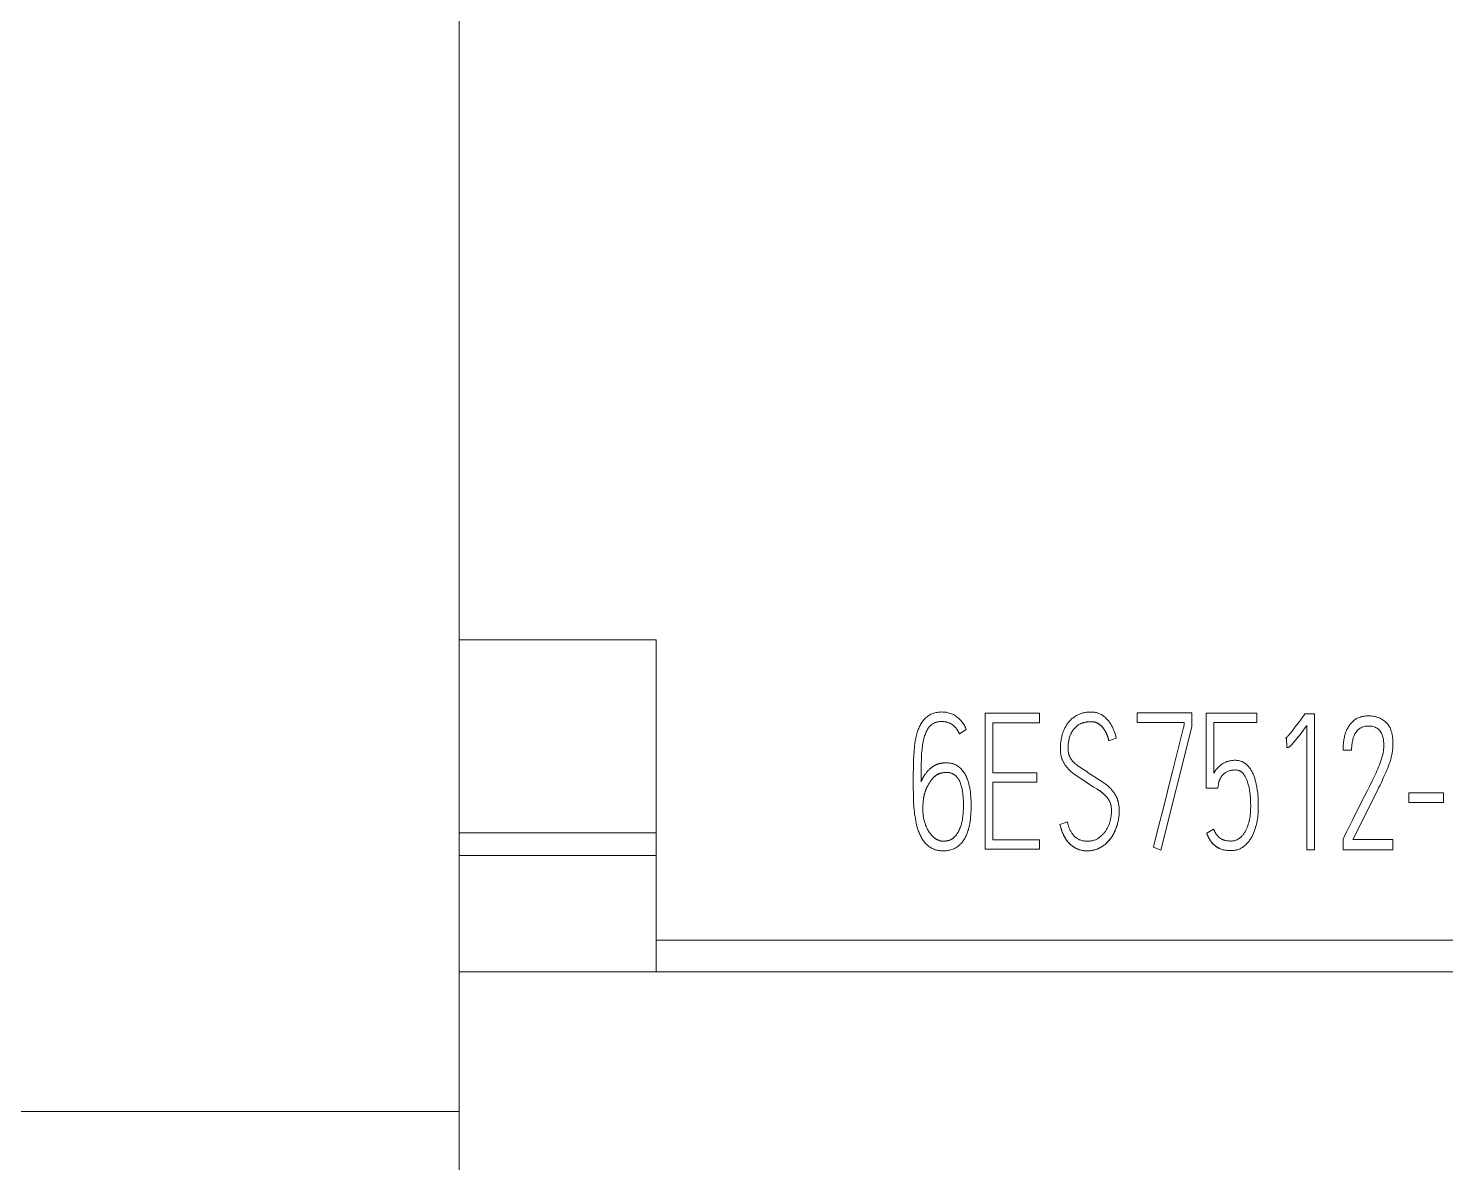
# Model space of a CAD drawing. Header units: millimetres. Extents: x 42356 to 50646, y 31507 to 39566.
# Drawn here: x 47591.79 to 47607.36, y 38417.58 to 38430.04 of the extents above; entities that cross this region are included whole.
import ezdxf

# ---------------------------------------------------------------- set-up
doc = ezdxf.new("R2010")
doc.units = ezdxf.units.MM
doc.set_wipeout_variables(frame=1)
doc.layers.add('000-PI-Oprema', color=30, linetype='Continuous', lineweight=5)
doc.layers.add('004-PI-DIN Šina', color=3, linetype='Continuous')

# ---------------------------------------------------------------- blocks, each defined once
blk = doc.blocks.new('*U116')
at = {"layer": '004-PI-DIN Šina'}
blk.add_lwpolyline([(0, -12.5), (650, -12.5)], dxfattribs=at)
blk = doc.blocks.new('A101_6ES7512-1DK01-0AB0')
at = {"layer": '000-PI-Oprema'}
for p, q in [((43.501, -58.55), (43.501, 55.35)), ((45.664, -8.97), (43.501, -8.97)), ((45.664, -12.615), (45.664, -8.97)), ((49.28, -9.774), (49.28, -11.27)), ((49.877, -9.774), (49.28, -9.774)), ((49.877, -9.88), (49.877, -9.774)), ((50.949, -9.772), (50.949, -9.878)), ((51.548, -9.772), (50.949, -9.772)), ((51.548, -9.924), (51.548, -9.772)), ((51.708, -9.774), (51.708, -10.598)), ((52.262, -9.774), (51.708, -9.774)), ((52.262, -9.878), (52.262, -9.774)), ((52.779, -9.799), (52.768, -9.815)), ((52.79, -9.782), (52.779, -9.799)), ((52.895, -9.782), (52.79, -9.782)), ((52.895, -11.276), (52.895, -9.782)), ((48.995, -10.003), (49.071, -9.953)), ((49.363, -10.429), (49.363, -9.88)), ((49.363, -9.88), (49.877, -9.88)), ((50.38, -9.874), (50.37, -9.876)), ((50.477, -9.871), (50.473, -9.871)), ((50.479, -9.872), (50.476, -9.871)), ((50.949, -9.878), (51.465, -9.878)), ((51.207, -11.28), (51.548, -9.924)), ((51.465, -9.878), (51.465, -9.907)), ((51.791, -10.432), (51.791, -9.878)), ((51.791, -9.878), (52.262, -9.878)), ((52.658, -9.961), (52.65, -9.971)), ((52.666, -9.951), (52.658, -9.961)), ((52.674, -9.941), (52.666, -9.951)), ((52.685, -9.926), (52.674, -9.941)), ((52.7, -9.906), (52.685, -9.926)), ((52.719, -9.881), (52.7, -9.906)), ((52.742, -9.85), (52.719, -9.881)), ((52.756, -9.83), (52.742, -9.85)), ((52.768, -9.815), (52.756, -9.83)), ((52.764, -9.976), (52.777, -9.958)), ((52.784, -9.948), (52.771, -9.967)), ((52.791, -9.939), (52.777, -9.958)), ((52.798, -9.93), (52.784, -9.948)), ((52.812, -9.911), (52.791, -9.939)), ((52.812, -9.911), (52.812, -11.276)), ((50.638, -10.078), (50.719, -10.049)), ((51.436, -10.02), (51.388, -10.209)), ((52.579, -10.051), (52.589, -10.047)), ((52.589, -10.047), (52.594, -10.153)), ((52.635, -10.132), (52.647, -10.119)), ((52.647, -10.119), (52.651, -10.115)), ((52.651, -10.115), (52.655, -10.111)), ((52.655, -10.111), (52.662, -10.102)), ((52.743, -10.004), (52.728, -10.022)), ((52.743, -10.004), (52.757, -9.985)), ((52.764, -9.976), (52.75, -9.995)), ((50.191, -10.142), (50.19, -10.147)), ((51.388, -10.209), (51.336, -10.417)), ((53.304, -10.18), (53.21, -10.18)), ((48.575, -10.377), (48.574, -10.418)), ((48.574, -10.446), (48.575, -10.411)), ((48.576, -10.363), (48.575, -10.387)), ((48.802, -10.431), (48.798, -10.432)), ((48.805, -10.43), (48.801, -10.431)), ((48.809, -10.43), (48.805, -10.43)), ((48.812, -10.429), (48.808, -10.43)), ((48.816, -10.428), (48.812, -10.429)), ((48.823, -10.428), (48.815, -10.429)), ((48.848, -10.319), (48.818, -10.321)), ((48.83, -10.427), (48.823, -10.428)), ((48.837, -10.426), (48.83, -10.427)), ((48.837, -10.426), (48.852, -10.425)), ((49.846, -10.429), (49.363, -10.429)), ((49.846, -10.533), (49.846, -10.429)), ((50.167, -10.357), (50.173, -10.365)), ((50.173, -10.365), (50.179, -10.372)), ((50.179, -10.372), (50.185, -10.38)), ((50.206, -10.401), (50.198, -10.394)), ((50.213, -10.408), (50.205, -10.401)), ((50.234, -10.427), (50.242, -10.433)), ((48.574, -10.474), (48.574, -10.435)), ((48.574, -10.502), (48.574, -10.458)), ((48.574, -10.529), (48.574, -10.482)), ((48.67, -10.534), (48.674, -10.528)), ((48.674, -10.528), (48.678, -10.522)), ((48.678, -10.522), (48.674, -10.528)), ((48.682, -10.516), (48.678, -10.522)), ((48.686, -10.51), (48.682, -10.516)), ((48.69, -10.505), (48.686, -10.51)), ((48.695, -10.499), (48.69, -10.505)), ((48.7, -10.494), (48.695, -10.499)), ((48.704, -10.488), (48.699, -10.494)), ((48.707, -10.486), (48.704, -10.488)), ((48.709, -10.483), (48.707, -10.486)), ((48.712, -10.48), (48.709, -10.483)), ((48.714, -10.478), (48.712, -10.481)), ((48.717, -10.476), (48.714, -10.478)), ((48.72, -10.473), (48.717, -10.476)), ((48.722, -10.471), (48.719, -10.473)), ((48.725, -10.468), (48.722, -10.471)), ((48.728, -10.466), (48.725, -10.469)), ((48.731, -10.464), (48.727, -10.466)), ((48.734, -10.462), (48.73, -10.464)), ((48.737, -10.46), (48.733, -10.462)), ((48.739, -10.458), (48.736, -10.46)), ((48.742, -10.455), (48.739, -10.458)), ((48.746, -10.454), (48.742, -10.456)), ((48.791, -10.433), (48.787, -10.434)), ((48.795, -10.432), (48.791, -10.433)), ((48.798, -10.432), (48.794, -10.433)), ((49.363, -11.166), (49.363, -10.533)), ((49.363, -10.533), (49.846, -10.533)), ((50.242, -10.433), (50.25, -10.439)), ((50.25, -10.439), (50.258, -10.445)), ((50.258, -10.445), (50.274, -10.457)), ((50.274, -10.457), (50.29, -10.468)), ((50.29, -10.468), (50.306, -10.479)), ((50.306, -10.479), (50.29, -10.468)), ((50.323, -10.49), (50.306, -10.479)), ((50.322, -10.489), (50.355, -10.511)), ((50.356, -10.511), (50.339, -10.5)), ((50.372, -10.522), (50.355, -10.511)), ((50.405, -10.544), (50.388, -10.533)), ((50.42, -10.555), (50.437, -10.566)), ((50.437, -10.566), (50.454, -10.577)), ((50.453, -10.576), (50.471, -10.587)), ((50.504, -10.607), (50.47, -10.586)), ((51.835, -10.598), (51.841, -10.553)), ((51.844, -10.538), (51.845, -10.535)), ((51.845, -10.533), (51.846, -10.53)), ((51.845, -10.535), (51.845, -10.533)), ((51.846, -10.53), (51.847, -10.528)), ((51.847, -10.525), (51.848, -10.522)), ((51.847, -10.528), (51.847, -10.525)), ((51.862, -10.491), (51.863, -10.488)), ((51.864, -10.486), (51.866, -10.484)), ((51.867, -10.481), (51.869, -10.479)), ((53.478, -10.624), (53.499, -10.581)), ((53.499, -10.581), (53.531, -10.517)), ((48.599, -10.739), (48.598, -10.743)), ((50.521, -10.617), (50.504, -10.607)), ((50.529, -10.623), (50.52, -10.617)), ((50.537, -10.628), (50.528, -10.622)), ((50.545, -10.634), (50.537, -10.628)), ((50.553, -10.64), (50.545, -10.633)), ((50.561, -10.646), (50.553, -10.639)), ((50.569, -10.652), (50.56, -10.645)), ((50.576, -10.658), (50.568, -10.651)), ((50.583, -10.665), (50.576, -10.658)), ((50.591, -10.671), (50.583, -10.664)), ((50.597, -10.678), (50.59, -10.671)), ((50.604, -10.685), (50.597, -10.678)), ((50.611, -10.692), (50.604, -10.685)), ((50.617, -10.7), (50.61, -10.692)), ((50.623, -10.708), (50.617, -10.7)), ((50.628, -10.716), (50.623, -10.707)), ((50.634, -10.724), (50.628, -10.715)), ((51.708, -10.598), (51.835, -10.598)), ((53.348, -10.88), (53.446, -10.688)), ((53.446, -10.688), (53.478, -10.624)), ((53.462, -10.873), (53.593, -10.612)), ((53.932, -10.648), (53.932, -10.754)), ((54.312, -10.648), (53.932, -10.648)), ((54.312, -10.754), (54.312, -10.648)), ((48.595, -10.772), (48.596, -10.762)), ((48.596, -10.772), (48.595, -10.783)), ((48.597, -10.752), (48.596, -10.762)), ((48.597, -10.76), (48.596, -10.764)), ((50.663, -10.802), (50.662, -10.797)), ((50.664, -10.811), (50.664, -10.806)), ((50.665, -10.82), (50.665, -10.816)), ((50.666, -10.848), (50.666, -10.843)), ((50.751, -10.86), (50.751, -10.873)), ((51.236, -10.813), (51.184, -11.021)), ((53.316, -11.163), (53.462, -10.873)), ((53.316, -10.944), (53.348, -10.88)), ((53.932, -10.754), (54.312, -10.754)), ((50.182, -10.969), (50.1, -10.997)), ((50.71, -11.055), (50.715, -11.043)), ((50.74, -10.959), (50.737, -10.971)), ((50.739, -10.96), (50.742, -10.947)), ((50.742, -10.949), (50.744, -10.935)), ((51.788, -11.047), (51.712, -11.091)), ((53.252, -11.073), (53.273, -11.03)), ((53.273, -11.03), (53.295, -10.987)), ((53.295, -10.987), (53.316, -10.944)), ((45.664, -11.09), (43.501, -11.09)), ((49.877, -11.166), (49.363, -11.166)), ((49.877, -11.27), (49.877, -11.166)), ((50.663, -11.142), (50.655, -11.152)), ((50.662, -11.142), (50.67, -11.132)), ((51.714, -11.096), (51.712, -11.091)), ((51.713, -11.095), (51.715, -11.101)), ((51.715, -11.099), (51.717, -11.106)), ((51.716, -11.103), (51.718, -11.108)), ((51.72, -11.112), (51.717, -11.106)), ((51.721, -11.116), (51.719, -11.111)), ((51.723, -11.12), (51.721, -11.116)), ((51.723, -11.12), (51.726, -11.125)), ((51.732, -11.14), (51.73, -11.135)), ((51.735, -11.144), (51.732, -11.14)), ((51.734, -11.144), (51.737, -11.149)), ((51.745, -11.163), (51.743, -11.158)), ((51.745, -11.163), (51.748, -11.167)), ((51.78, -11.208), (51.784, -11.212)), ((53.21, -11.159), (53.231, -11.116)), ((53.21, -11.275), (53.21, -11.159)), ((53.231, -11.116), (53.252, -11.073)), ((53.316, -11.163), (53.758, -11.163)), ((53.758, -11.163), (53.758, -11.275)), ((45.664, -11.339), (43.501, -11.339)), ((49.28, -11.27), (49.877, -11.27)), ((51.127, -11.247), (51.207, -11.28)), ((51.783, -11.211), (51.788, -11.216)), ((51.804, -11.23), (51.8, -11.226)), ((51.803, -11.229), (51.808, -11.233)), ((52.812, -11.276), (52.895, -11.276)), ((53.758, -11.275), (53.21, -11.275)), ((87.06, -12.268), (45.664, -12.268)), ((87.06, -12.615), (43.501, -12.615)), ((22.8, -14.15), (43.501, -14.15))]:
    blk.add_line(p, q, dxfattribs=at)
for points in [[(49.071, -9.953), (49.066, -9.942), (49.061, -9.931), (49.056, -9.92), (49.05, -9.909), (49.043, -9.899), (49.037, -9.888), (49.03, -9.878), (49.023, -9.869), (49.015, -9.859), (49.007, -9.85), (48.998, -9.841), (48.99, -9.833), (48.981, -9.825), (48.971, -9.817), (48.961, -9.81), (48.951, -9.803), (48.941, -9.797), (48.93, -9.791), (48.919, -9.786), (48.908, -9.781), (48.896, -9.777), (48.884, -9.773), (48.873, -9.77), (48.861, -9.767), (48.849, -9.765), (48.836, -9.763), (48.824, -9.762), (48.812, -9.762), (48.8, -9.761), (48.788, -9.762), (48.775, -9.763), (48.763, -9.764), (48.751, -9.766), (48.739, -9.768), (48.727, -9.77), (48.715, -9.774), (48.704, -9.778), (48.692, -9.782), (48.681, -9.787), (48.67, -9.793), (48.66, -9.8), (48.65, -9.806), (48.64, -9.814), (48.63, -9.822), (48.621, -9.83), (48.613, -9.839), (48.605, -9.848), (48.597, -9.857), (48.59, -9.867), (48.583, -9.877), (48.576, -9.887), (48.57, -9.898), (48.564, -9.909), (48.559, -9.92), (48.553, -9.931), (48.549, -9.942), (48.544, -9.954), (48.54, -9.965), (48.536, -9.977), (48.532, -9.988), (48.529, -10), (48.526, -10.012), (48.52, -10.035), (48.515, -10.059), (48.511, -10.083), (48.507, -10.107), (48.504, -10.131), (48.501, -10.155), (48.499, -10.179), (48.497, -10.203), (48.495, -10.228), (48.494, -10.252), (48.493, -10.276), (48.492, -10.3), (48.491, -10.325), (48.49, -10.349), (48.49, -10.373), (48.49, -10.398), (48.489, -10.422), (48.489, -10.446), (48.489, -10.471), (48.489, -10.495), (48.489, -10.519), (48.489, -10.544), (48.489, -10.568), (48.489, -10.592), (48.489, -10.616), (48.49, -10.641), (48.49, -10.665), (48.491, -10.689)], [(50.719, -10.049), (50.715, -10.03), (50.709, -10.011), (50.703, -9.992), (50.7, -9.983), (50.697, -9.974), (50.693, -9.965), (50.689, -9.956), (50.686, -9.947), (50.681, -9.938), (50.677, -9.929), (50.673, -9.92), (50.668, -9.911), (50.663, -9.903), (50.658, -9.894), (50.653, -9.886), (50.647, -9.878), (50.642, -9.87), (50.636, -9.862), (50.629, -9.854), (50.623, -9.847), (50.616, -9.839), (50.609, -9.832), (50.602, -9.825), (50.595, -9.819), (50.587, -9.813), (50.58, -9.807), (50.572, -9.801), (50.563, -9.796), (50.555, -9.791), (50.546, -9.786), (50.537, -9.782), (50.528, -9.778), (50.519, -9.775), (50.51, -9.772), (50.5, -9.769), (50.49, -9.767), (50.481, -9.765), (50.471, -9.764), (50.461, -9.763), (50.451, -9.762), (50.441, -9.762), (50.431, -9.762), (50.422, -9.762), (50.412, -9.763), (50.402, -9.764), (50.392, -9.765), (50.382, -9.766), (50.373, -9.768), (50.363, -9.77), (50.353, -9.772), (50.344, -9.775), (50.334, -9.778), (50.325, -9.781), (50.316, -9.784), (50.307, -9.788), (50.298, -9.792), (50.289, -9.796), (50.281, -9.801), (50.272, -9.806), (50.264, -9.811), (50.256, -9.817), (50.248, -9.822), (50.24, -9.828), (50.232, -9.835), (50.225, -9.841), (50.218, -9.848), (50.211, -9.855), (50.204, -9.862), (50.198, -9.87), (50.192, -9.877), (50.186, -9.885), (50.18, -9.893), (50.175, -9.902), (50.169, -9.91), (50.164, -9.918), (50.16, -9.927), (50.155, -9.936), (50.151, -9.945), (50.147, -9.953), (50.143, -9.962), (50.139, -9.972), (50.136, -9.981), (50.132, -9.99), (50.129, -9.999), (50.126, -10.009), (50.124, -10.018), (50.121, -10.028), (50.119, -10.037), (50.117, -10.047), (50.115, -10.057), (50.113, -10.066), (50.112, -10.076), (50.11, -10.086), (50.109, -10.095), (50.108, -10.105), (50.107, -10.125), (50.106, -10.144), (50.105, -10.164), (50.105, -10.174), (50.106, -10.183), (50.106, -10.193), (50.107, -10.203), (50.108, -10.213), (50.109, -10.223), (50.111, -10.233), (50.112, -10.242), (50.115, -10.252), (50.117, -10.261), (50.12, -10.271), (50.123, -10.28), (50.127, -10.289), (50.131, -10.298)], [(53.21, -10.18), (53.211, -10.154), (53.211, -10.141), (53.212, -10.128), (53.213, -10.116), (53.214, -10.103), (53.215, -10.09), (53.217, -10.077), (53.219, -10.065), (53.221, -10.052), (53.224, -10.04), (53.227, -10.027), (53.23, -10.015), (53.233, -10.002), (53.238, -9.99), (53.242, -9.978), (53.247, -9.966), (53.252, -9.954), (53.258, -9.942), (53.265, -9.931), (53.271, -9.92), (53.279, -9.909), (53.286, -9.899), (53.295, -9.888), (53.303, -9.879), (53.312, -9.87), (53.322, -9.861), (53.332, -9.853), (53.342, -9.845), (53.348, -9.841), (53.353, -9.838), (53.359, -9.835), (53.365, -9.831), (53.376, -9.826), (53.388, -9.821), (53.4, -9.817), (53.413, -9.813), (53.425, -9.81), (53.438, -9.808), (53.451, -9.806), (53.464, -9.805), (53.477, -9.804), (53.49, -9.804), (53.503, -9.804), (53.516, -9.805), (53.529, -9.806), (53.542, -9.808), (53.555, -9.811), (53.568, -9.813), (53.581, -9.817), (53.593, -9.821), (53.605, -9.825), (53.617, -9.831), (53.629, -9.836), (53.64, -9.843), (53.651, -9.85), (53.662, -9.857), (53.667, -9.861), (53.672, -9.865), (53.677, -9.869), (53.681, -9.874), (53.686, -9.879), (53.69, -9.883), (53.695, -9.888), (53.699, -9.893), (53.707, -9.904), (53.714, -9.915), (53.72, -9.926), (53.726, -9.937), (53.731, -9.949), (53.736, -9.961), (53.74, -9.973), (53.744, -9.986), (53.747, -9.999), (53.75, -10.011), (53.752, -10.024), (53.754, -10.037), (53.755, -10.05), (53.756, -10.063), (53.757, -10.076), (53.758, -10.089), (53.758, -10.102), (53.758, -10.115), (53.758, -10.128), (53.757, -10.141), (53.756, -10.154), (53.755, -10.167), (53.754, -10.179), (53.752, -10.192), (53.75, -10.205), (53.748, -10.218), (53.746, -10.23), (53.743, -10.243), (53.74, -10.256), (53.737, -10.268), (53.734, -10.281), (53.73, -10.293), (53.727, -10.306), (53.723, -10.318), (53.718, -10.33), (53.709, -10.354), (53.7, -10.378), (53.69, -10.402), (53.68, -10.425), (53.67, -10.449), (53.659, -10.472), (53.648, -10.496), (53.638, -10.519), (53.627, -10.542), (53.616, -10.566), (53.604, -10.589), (53.593, -10.612)], [(48.576, -10.364), (48.576, -10.34), (48.577, -10.316), (48.578, -10.293), (48.579, -10.269), (48.58, -10.245), (48.581, -10.222), (48.583, -10.198), (48.585, -10.175), (48.587, -10.151), (48.589, -10.139), (48.59, -10.127), (48.592, -10.116), (48.594, -10.104), (48.596, -10.092), (48.598, -10.081), (48.601, -10.069), (48.604, -10.057), (48.607, -10.046), (48.61, -10.034), (48.614, -10.023), (48.618, -10.011), (48.622, -10), (48.626, -9.989), (48.631, -9.978), (48.637, -9.967), (48.643, -9.956), (48.649, -9.946), (48.652, -9.941), (48.656, -9.936), (48.659, -9.931), (48.663, -9.926), (48.667, -9.922), (48.671, -9.917), (48.675, -9.913), (48.68, -9.909), (48.684, -9.905), (48.689, -9.901), (48.693, -9.897), (48.698, -9.894), (48.703, -9.891), (48.709, -9.888), (48.714, -9.885), (48.719, -9.883), (48.725, -9.88), (48.73, -9.878), (48.736, -9.876), (48.742, -9.874), (48.748, -9.873), (48.754, -9.871), (48.76, -9.87), (48.765, -9.869), (48.771, -9.868), (48.778, -9.867), (48.784, -9.867), (48.79, -9.866), (48.796, -9.866), (48.802, -9.866), (48.808, -9.866), (48.814, -9.866), (48.82, -9.866), (48.826, -9.867), (48.832, -9.868), (48.838, -9.869), (48.844, -9.87), (48.85, -9.871), (48.855, -9.872), (48.861, -9.874), (48.867, -9.876), (48.873, -9.878), (48.878, -9.88), (48.884, -9.882), (48.889, -9.884), (48.895, -9.887), (48.9, -9.89), (48.905, -9.893), (48.91, -9.896), (48.915, -9.899), (48.92, -9.902), (48.925, -9.906), (48.93, -9.91), (48.934, -9.914), (48.939, -9.918), (48.943, -9.922), (48.947, -9.926), (48.951, -9.931), (48.955, -9.935), (48.959, -9.94), (48.963, -9.945), (48.966, -9.949), (48.973, -9.96), (48.979, -9.97), (48.985, -9.981), (48.99, -9.992), (48.995, -10.003)], [(50.377, -10.406), (50.342, -10.384), (50.325, -10.373), (50.308, -10.361), (50.3, -10.355), (50.292, -10.349), (50.284, -10.343), (50.276, -10.336), (50.268, -10.33), (50.26, -10.323), (50.253, -10.315), (50.245, -10.308), (50.239, -10.3), (50.232, -10.292), (50.226, -10.283), (50.22, -10.275), (50.214, -10.266), (50.209, -10.256), (50.207, -10.252), (50.205, -10.247), (50.203, -10.242), (50.201, -10.237), (50.199, -10.232), (50.198, -10.227), (50.197, -10.222), (50.195, -10.217), (50.193, -10.206), (50.192, -10.196), (50.191, -10.185), (50.19, -10.175), (50.19, -10.164), (50.19, -10.154), (50.19, -10.143), (50.191, -10.133), (50.192, -10.122), (50.192, -10.112), (50.193, -10.101), (50.195, -10.091), (50.196, -10.08), (50.198, -10.07), (50.2, -10.06), (50.203, -10.049), (50.206, -10.039), (50.209, -10.029), (50.213, -10.019), (50.217, -10.01), (50.221, -10), (50.226, -9.99), (50.231, -9.981), (50.237, -9.972), (50.243, -9.963), (50.249, -9.955), (50.256, -9.947), (50.263, -9.939), (50.27, -9.931), (50.278, -9.924), (50.286, -9.917), (50.294, -9.91), (50.302, -9.904), (50.311, -9.899), (50.32, -9.894), (50.33, -9.889), (50.335, -9.887), (50.339, -9.885), (50.344, -9.883), (50.349, -9.881), (50.354, -9.88), (50.359, -9.878), (50.365, -9.877), (50.37, -9.876)], [(50.351, -9.881), (50.35, -9.881), (50.35, -9.881), (50.349, -9.882), (50.348, -9.882)], [(50.356, -9.879), (50.355, -9.88), (50.354, -9.88), (50.353, -9.88), (50.352, -9.88)], [(50.361, -9.878), (50.361, -9.878), (50.36, -9.878), (50.359, -9.879), (50.358, -9.879)], [(50.366, -9.877), (50.365, -9.877), (50.364, -9.877), (50.363, -9.877), (50.362, -9.878)], [(50.37, -9.876), (50.369, -9.876), (50.368, -9.876)], [(50.376, -9.875), (50.379, -9.874), (50.386, -9.873)], [(50.382, -9.874), (50.385, -9.873), (50.391, -9.872)], [(50.388, -9.873), (50.392, -9.872), (50.395, -9.872), (50.398, -9.871), (50.401, -9.871), (50.404, -9.87), (50.407, -9.87), (50.41, -9.87), (50.413, -9.869), (50.417, -9.869), (50.42, -9.869), (50.423, -9.869), (50.426, -9.868), (50.429, -9.868), (50.432, -9.868)], [(50.429, -9.868), (50.423, -9.868), (50.418, -9.869), (50.413, -9.869), (50.407, -9.87), (50.402, -9.871), (50.397, -9.871), (50.391, -9.872)], [(50.429, -9.868), (50.435, -9.868), (50.439, -9.868), (50.442, -9.868)], [(50.474, -9.871), (50.471, -9.87), (50.469, -9.87), (50.466, -9.869), (50.461, -9.869), (50.456, -9.868), (50.45, -9.868), (50.445, -9.868), (50.44, -9.868), (50.434, -9.868)], [(50.445, -9.868), (50.448, -9.868), (50.451, -9.868)], [(50.454, -9.868), (50.458, -9.868), (50.461, -9.869), (50.464, -9.869), (50.467, -9.87), (50.47, -9.87), (50.473, -9.871)], [(50.479, -9.872), (50.482, -9.873), (50.485, -9.873), (50.488, -9.874), (50.491, -9.875), (50.494, -9.876), (50.497, -9.877)], [(50.495, -9.876), (50.492, -9.875), (50.49, -9.875), (50.487, -9.874), (50.485, -9.873), (50.482, -9.872)], [(50.497, -9.877), (50.5, -9.878), (50.503, -9.88), (50.506, -9.881), (50.51, -9.883)], [(50.507, -9.881), (50.505, -9.88), (50.502, -9.879), (50.5, -9.878)], [(50.509, -9.882), (50.512, -9.884), (50.515, -9.885), (50.517, -9.887), (50.52, -9.888), (50.523, -9.89), (50.525, -9.892), (50.528, -9.894), (50.53, -9.895), (50.533, -9.897), (50.536, -9.899), (50.538, -9.901), (50.541, -9.903), (50.543, -9.905), (50.545, -9.907), (50.548, -9.909), (50.55, -9.911), (50.553, -9.913), (50.555, -9.915), (50.557, -9.918), (50.559, -9.92), (50.562, -9.922), (50.564, -9.924), (50.566, -9.927), (50.568, -9.929), (50.57, -9.931), (50.572, -9.934)], [(50.57, -9.931), (50.566, -9.927), (50.563, -9.923), (50.559, -9.919), (50.555, -9.915), (50.551, -9.911), (50.547, -9.908), (50.543, -9.904), (50.539, -9.901), (50.535, -9.898), (50.53, -9.895), (50.526, -9.892), (50.521, -9.889), (50.519, -9.887), (50.517, -9.886), (50.514, -9.885), (50.512, -9.884), (50.51, -9.883)], [(50.57, -9.931), (50.574, -9.936), (50.576, -9.939), (50.578, -9.941)], [(50.58, -9.944), (50.576, -9.939), (50.573, -9.935)], [(50.58, -9.944), (50.582, -9.947), (50.584, -9.95), (50.586, -9.953), (50.588, -9.957), (50.59, -9.96), (50.592, -9.963), (50.594, -9.966), (50.596, -9.97), (50.598, -9.973), (50.6, -9.977), (50.602, -9.98), (50.604, -9.983), (50.606, -9.987), (50.607, -9.99), (50.609, -9.994), (50.611, -9.997), (50.612, -10.001), (50.614, -10.004), (50.615, -10.008), (50.617, -10.012), (50.618, -10.015), (50.619, -10.019), (50.621, -10.022), (50.622, -10.026), (50.624, -10.03), (50.625, -10.033), (50.627, -10.041), (50.628, -10.044), (50.63, -10.048), (50.631, -10.052), (50.632, -10.056), (50.633, -10.059), (50.634, -10.063), (50.635, -10.067), (50.636, -10.07), (50.637, -10.074), (50.638, -10.078)], [(51.465, -9.907), (51.462, -9.917), (51.46, -9.926), (51.455, -9.945), (51.436, -10.02)], [(53.531, -10.517), (53.542, -10.496), (53.552, -10.474), (53.562, -10.452), (53.572, -10.431), (53.582, -10.409), (53.592, -10.387), (53.601, -10.365), (53.61, -10.343), (53.618, -10.32), (53.626, -10.298), (53.634, -10.275), (53.641, -10.252), (53.647, -10.229), (53.649, -10.217), (53.651, -10.205), (53.653, -10.193), (53.655, -10.182), (53.656, -10.17), (53.657, -10.158), (53.658, -10.146), (53.658, -10.134), (53.658, -10.122), (53.658, -10.109), (53.657, -10.097), (53.656, -10.085), (53.655, -10.073), (53.653, -10.061), (53.651, -10.049), (53.648, -10.038), (53.645, -10.026), (53.641, -10.015), (53.637, -10.004), (53.631, -9.993), (53.625, -9.982), (53.618, -9.972), (53.611, -9.963), (53.607, -9.958), (53.602, -9.954), (53.598, -9.95), (53.593, -9.946), (53.588, -9.943), (53.583, -9.94), (53.578, -9.937), (53.572, -9.934), (53.561, -9.929), (53.55, -9.925), (53.538, -9.922), (53.526, -9.919), (53.514, -9.917), (53.502, -9.916), (53.49, -9.916), (53.478, -9.916), (53.466, -9.917), (53.454, -9.918), (53.442, -9.921), (53.43, -9.924), (53.419, -9.929), (53.408, -9.934), (53.397, -9.94), (53.387, -9.947), (53.378, -9.955), (53.373, -9.959), (53.369, -9.963), (53.361, -9.973), (53.354, -9.983), (53.347, -9.993), (53.341, -10.003), (53.336, -10.014), (53.331, -10.025), (53.326, -10.037), (53.322, -10.048), (53.319, -10.06), (53.316, -10.072), (53.313, -10.083), (53.311, -10.095), (53.309, -10.107), (53.307, -10.119), (53.306, -10.131), (53.305, -10.143), (53.304, -10.156), (53.304, -10.18)], [(48.995, -10.003), (48.994, -10.001), (48.993, -10), (48.993, -9.998), (48.992, -9.996), (48.991, -9.995), (48.991, -9.993), (48.99, -9.992), (48.989, -9.99), (48.989, -9.988), (48.988, -9.987), (48.987, -9.985), (48.986, -9.984), (48.986, -9.982), (48.985, -9.981), (48.984, -9.979), (48.983, -9.977), (48.982, -9.976), (48.982, -9.974), (48.981, -9.973), (48.98, -9.971), (48.979, -9.97), (48.978, -9.968), (48.977, -9.967), (48.976, -9.965)], [(50.192, -10.114), (50.192, -10.119), (50.191, -10.124)], [(52.65, -9.971), (52.643, -9.981), (52.639, -9.986), (52.635, -9.991), (52.631, -9.996), (52.627, -10.001), (52.622, -10.005), (52.618, -10.01), (52.614, -10.015), (52.61, -10.02), (52.606, -10.024), (52.601, -10.029), (52.597, -10.033), (52.593, -10.038), (52.588, -10.042), (52.584, -10.047), (52.581, -10.049), (52.579, -10.051)], [(52.647, -10.119), (52.643, -10.124), (52.639, -10.128), (52.634, -10.132), (52.63, -10.136), (52.626, -10.139), (52.624, -10.141), (52.621, -10.143), (52.619, -10.145), (52.617, -10.146), (52.614, -10.148), (52.613, -10.148), (52.611, -10.149)], [(52.685, -10.076), (52.677, -10.085), (52.67, -10.094), (52.662, -10.102)], [(52.67, -10.094), (52.678, -10.085), (52.685, -10.076), (52.692, -10.067), (52.7, -10.058), (52.707, -10.049), (52.714, -10.04), (52.728, -10.022)], [(52.721, -10.031), (52.707, -10.049), (52.7, -10.058)], [(50.129, -10.293), (50.128, -10.292), (50.127, -10.29), (50.127, -10.289), (50.126, -10.287), (50.126, -10.286), (50.125, -10.285), (50.124, -10.283), (50.124, -10.282), (50.123, -10.28), (50.123, -10.279), (50.122, -10.278), (50.122, -10.276), (50.121, -10.275), (50.121, -10.273), (50.12, -10.272), (50.12, -10.271), (50.119, -10.269), (50.119, -10.268), (50.119, -10.266), (50.118, -10.265)], [(50.19, -10.151), (50.19, -10.154), (50.19, -10.156), (50.19, -10.158)], [(50.19, -10.161), (50.19, -10.163), (50.19, -10.165)], [(50.191, -10.128), (50.191, -10.133), (50.191, -10.137)], [(52.594, -10.153), (52.594, -10.153), (52.595, -10.153), (52.595, -10.153), (52.596, -10.153), (52.596, -10.153), (52.596, -10.153), (52.597, -10.153), (52.597, -10.153), (52.598, -10.152), (52.598, -10.152), (52.598, -10.152), (52.599, -10.152), (52.599, -10.152), (52.6, -10.152), (52.6, -10.152), (52.6, -10.152), (52.601, -10.152), (52.602, -10.152), (52.603, -10.151), (52.604, -10.151), (52.604, -10.151), (52.605, -10.151), (52.606, -10.151), (52.607, -10.15), (52.608, -10.15), (52.608, -10.15), (52.609, -10.15), (52.61, -10.149), (52.611, -10.149), (52.611, -10.149)], [(52.611, -10.149), (52.614, -10.148), (52.617, -10.146), (52.619, -10.145), (52.622, -10.143), (52.624, -10.142), (52.626, -10.14), (52.628, -10.138), (52.63, -10.136), (52.635, -10.132)], [(48.491, -10.689), (48.491, -10.714), (48.492, -10.738), (48.493, -10.763), (48.495, -10.787), (48.496, -10.811), (48.499, -10.835), (48.501, -10.86), (48.504, -10.884), (48.508, -10.908), (48.512, -10.932), (48.516, -10.956), (48.521, -10.98), (48.526, -11.004), (48.533, -11.028), (48.54, -11.051), (48.544, -11.063), (48.548, -11.075), (48.552, -11.086), (48.557, -11.097), (48.561, -11.108), (48.567, -11.119), (48.572, -11.13), (48.578, -11.141), (48.584, -11.151), (48.59, -11.162), (48.597, -11.172), (48.604, -11.182), (48.612, -11.191), (48.62, -11.201), (48.628, -11.21), (48.637, -11.218), (48.646, -11.226), (48.655, -11.234), (48.665, -11.242), (48.675, -11.248), (48.686, -11.255), (48.697, -11.261), (48.708, -11.266), (48.72, -11.27), (48.731, -11.274), (48.743, -11.278), (48.755, -11.28), (48.767, -11.283), (48.779, -11.284), (48.791, -11.286), (48.803, -11.286), (48.816, -11.287), (48.828, -11.287), (48.84, -11.286), (48.852, -11.285), (48.864, -11.284), (48.876, -11.282), (48.888, -11.279), (48.9, -11.276), (48.912, -11.272), (48.923, -11.268), (48.935, -11.263), (48.946, -11.258), (48.956, -11.252), (48.967, -11.246), (48.977, -11.238), (48.987, -11.231), (48.996, -11.223), (49.005, -11.215), (49.014, -11.206), (49.022, -11.197), (49.03, -11.187), (49.037, -11.177), (49.044, -11.167), (49.05, -11.157), (49.057, -11.147), (49.062, -11.136), (49.068, -11.125), (49.073, -11.114), (49.078, -11.103), (49.082, -11.092), (49.086, -11.08), (49.09, -11.068), (49.094, -11.057), (49.097, -11.045), (49.1, -11.033), (49.103, -11.021), (49.105, -11.009), (49.11, -10.985), (49.114, -10.961), (49.117, -10.936), (49.119, -10.912), (49.122, -10.888), (49.123, -10.863), (49.124, -10.839), (49.125, -10.815), (49.125, -10.79), (49.125, -10.766), (49.124, -10.742), (49.123, -10.717), (49.121, -10.693), (49.119, -10.669), (49.116, -10.644), (49.113, -10.62), (49.109, -10.595), (49.104, -10.571), (49.101, -10.559), (49.098, -10.547), (49.095, -10.536), (49.091, -10.524), (49.087, -10.512), (49.083, -10.501), (49.079, -10.49), (49.074, -10.478), (49.069, -10.467), (49.063, -10.457), (49.058, -10.446), (49.052, -10.435), (49.045, -10.425), (49.038, -10.415), (49.031, -10.405), (49.023, -10.396), (49.015, -10.387), (49.006, -10.378), (48.997, -10.37), (48.987, -10.362), (48.977, -10.355), (48.967, -10.349), (48.956, -10.343), (48.945, -10.338), (48.933, -10.333), (48.922, -10.329), (48.91, -10.326), (48.898, -10.324), (48.886, -10.322), (48.873, -10.32), (48.861, -10.319), (48.848, -10.319)], [(48.818, -10.321), (48.815, -10.322), (48.811, -10.322), (48.808, -10.322), (48.804, -10.323), (48.801, -10.323), (48.797, -10.324), (48.794, -10.325), (48.79, -10.325), (48.787, -10.326), (48.783, -10.327), (48.78, -10.328), (48.777, -10.328), (48.773, -10.329), (48.77, -10.33), (48.766, -10.331), (48.763, -10.332), (48.759, -10.334), (48.756, -10.335), (48.753, -10.336), (48.749, -10.337), (48.746, -10.338), (48.743, -10.34), (48.74, -10.341), (48.736, -10.343), (48.733, -10.344), (48.73, -10.346), (48.727, -10.347), (48.724, -10.349), (48.721, -10.351), (48.718, -10.352), (48.715, -10.354), (48.712, -10.356), (48.709, -10.358), (48.706, -10.36), (48.703, -10.362), (48.7, -10.364), (48.697, -10.366), (48.694, -10.368), (48.688, -10.372), (48.683, -10.377), (48.677, -10.381), (48.672, -10.386), (48.667, -10.391), (48.662, -10.396), (48.657, -10.401), (48.652, -10.406), (48.647, -10.411), (48.643, -10.416), (48.638, -10.422), (48.634, -10.427), (48.629, -10.433), (48.625, -10.439), (48.621, -10.444), (48.617, -10.45)], [(48.852, -10.425), (48.858, -10.425), (48.864, -10.426), (48.87, -10.426), (48.876, -10.427), (48.882, -10.428), (48.887, -10.429), (48.893, -10.43), (48.899, -10.431), (48.905, -10.433), (48.91, -10.435), (48.916, -10.437), (48.921, -10.44), (48.927, -10.442), (48.932, -10.445), (48.937, -10.448), (48.942, -10.451), (48.947, -10.455), (48.952, -10.459), (48.956, -10.463), (48.96, -10.467), (48.965, -10.471), (48.969, -10.476), (48.972, -10.48), (48.976, -10.485), (48.979, -10.49), (48.983, -10.495), (48.986, -10.5), (48.989, -10.505), (48.992, -10.51), (48.995, -10.515), (49, -10.526), (49.004, -10.537), (49.009, -10.548), (49.012, -10.56), (49.016, -10.571), (49.019, -10.582), (49.022, -10.594), (49.025, -10.605), (49.027, -10.617), (49.029, -10.629), (49.031, -10.64), (49.032, -10.652), (49.034, -10.664), (49.035, -10.676), (49.036, -10.687), (49.038, -10.711), (49.039, -10.735), (49.04, -10.758), (49.04, -10.782), (49.04, -10.806), (49.039, -10.829), (49.038, -10.853), (49.038, -10.865), (49.037, -10.877), (49.036, -10.888), (49.034, -10.9), (49.033, -10.912), (49.031, -10.923), (49.03, -10.935), (49.028, -10.947), (49.025, -10.958), (49.023, -10.97), (49.02, -10.981), (49.017, -10.993), (49.014, -11.004), (49.01, -11.016), (49.006, -11.027), (49.002, -11.038), (48.998, -11.049), (48.993, -11.06), (48.987, -11.071), (48.982, -11.081), (48.975, -11.091), (48.969, -11.101), (48.962, -11.111), (48.955, -11.12), (48.947, -11.129), (48.943, -11.134), (48.938, -11.138)], [(50.131, -10.298), (50.13, -10.297), (50.13, -10.296), (50.129, -10.294)], [(50.167, -10.357), (50.161, -10.349), (50.155, -10.341), (50.15, -10.333), (50.145, -10.324), (50.14, -10.316), (50.135, -10.307), (50.131, -10.298)], [(50.199, -10.394), (50.192, -10.387), (50.185, -10.38)], [(50.185, -10.38), (50.192, -10.387), (50.198, -10.394)], [(50.227, -10.421), (50.22, -10.414), (50.212, -10.408)], [(50.22, -10.414), (50.227, -10.421), (50.235, -10.427)], [(50.411, -10.429), (50.394, -10.417), (50.377, -10.406)], [(50.497, -10.485), (50.463, -10.462), (50.411, -10.429)], [(51.336, -10.417), (51.326, -10.454), (51.236, -10.813)], [(51.852, -11.261), (51.862, -11.265), (51.871, -11.268), (51.881, -11.271), (51.89, -11.274), (51.9, -11.276), (51.91, -11.278), (51.92, -11.28), (51.93, -11.281), (51.94, -11.283), (51.95, -11.283), (51.96, -11.284), (51.97, -11.284), (51.98, -11.284), (51.991, -11.284), (52.001, -11.283), (52.011, -11.282), (52.021, -11.281), (52.031, -11.279), (52.04, -11.277), (52.05, -11.274), (52.06, -11.271), (52.069, -11.268), (52.078, -11.263), (52.087, -11.259), (52.096, -11.254), (52.105, -11.249), (52.113, -11.243), (52.121, -11.237), (52.129, -11.231), (52.137, -11.224), (52.144, -11.217), (52.151, -11.21), (52.158, -11.203), (52.165, -11.195), (52.171, -11.187), (52.178, -11.179), (52.184, -11.171), (52.189, -11.163), (52.195, -11.154), (52.2, -11.146), (52.205, -11.137), (52.21, -11.128), (52.219, -11.11), (52.227, -11.092), (52.235, -11.073), (52.242, -11.054), (52.248, -11.035), (52.253, -11.015), (52.258, -10.996), (52.262, -10.976), (52.266, -10.956), (52.269, -10.936), (52.272, -10.917), (52.274, -10.897), (52.276, -10.876), (52.277, -10.856), (52.278, -10.836), (52.279, -10.816), (52.279, -10.796), (52.279, -10.776), (52.278, -10.756), (52.278, -10.736), (52.277, -10.715), (52.276, -10.695), (52.274, -10.675), (52.272, -10.655), (52.27, -10.635), (52.267, -10.615), (52.264, -10.595), (52.261, -10.575), (52.257, -10.556), (52.252, -10.536), (52.247, -10.517), (52.242, -10.497), (52.236, -10.478), (52.229, -10.459), (52.221, -10.441), (52.217, -10.431), (52.212, -10.422), (52.207, -10.413), (52.202, -10.404), (52.197, -10.396), (52.192, -10.387), (52.186, -10.379), (52.18, -10.37), (52.174, -10.363), (52.167, -10.355), (52.16, -10.348), (52.153, -10.341), (52.145, -10.334), (52.137, -10.328), (52.129, -10.322), (52.12, -10.317), (52.111, -10.312), (52.102, -10.307), (52.093, -10.304), (52.083, -10.3), (52.073, -10.298), (52.064, -10.296), (52.054, -10.294), (52.044, -10.293), (52.033, -10.292), (52.023, -10.292), (52.013, -10.292), (52.003, -10.293), (51.993, -10.294), (51.983, -10.295), (51.973, -10.297), (51.963, -10.299), (51.953, -10.301), (51.943, -10.304), (51.933, -10.307), (51.924, -10.311), (51.915, -10.315), (51.906, -10.319), (51.897, -10.324), (51.888, -10.329), (51.88, -10.335), (51.871, -10.341), (51.863, -10.347), (51.855, -10.353), (51.848, -10.36), (51.84, -10.367), (51.833, -10.374), (51.827, -10.382), (51.82, -10.39), (51.814, -10.398), (51.808, -10.406), (51.802, -10.414), (51.797, -10.423), (51.791, -10.432)], [(51.875, -10.47), (51.88, -10.463), (51.886, -10.456), (51.892, -10.45), (51.898, -10.444), (51.905, -10.438), (51.912, -10.433), (51.919, -10.428), (51.927, -10.423), (51.934, -10.419), (51.942, -10.415), (51.951, -10.412), (51.959, -10.409), (51.967, -10.406), (51.976, -10.404), (51.985, -10.402), (51.993, -10.4), (52.002, -10.399), (52.011, -10.399), (52.02, -10.398), (52.029, -10.398), (52.038, -10.399), (52.047, -10.4), (52.055, -10.401), (52.06, -10.403), (52.064, -10.404), (52.068, -10.405), (52.072, -10.407), (52.076, -10.409), (52.08, -10.411), (52.084, -10.413), (52.088, -10.415), (52.091, -10.418), (52.095, -10.42), (52.101, -10.426), (52.108, -10.433), (52.114, -10.439), (52.119, -10.446), (52.124, -10.454), (52.129, -10.461), (52.134, -10.469), (52.138, -10.476), (52.142, -10.484), (52.146, -10.492), (52.149, -10.5), (52.153, -10.508), (52.156, -10.516), (52.159, -10.525), (52.162, -10.533), (52.165, -10.542), (52.169, -10.559), (52.174, -10.576), (52.178, -10.593), (52.181, -10.61), (52.184, -10.628), (52.187, -10.645), (52.189, -10.663), (52.19, -10.68), (52.192, -10.698), (52.193, -10.715), (52.194, -10.733), (52.195, -10.751), (52.195, -10.768), (52.196, -10.786), (52.196, -10.804), (52.195, -10.821), (52.195, -10.839), (52.194, -10.857), (52.192, -10.874), (52.19, -10.892), (52.188, -10.909), (52.185, -10.927), (52.182, -10.944), (52.178, -10.961), (52.174, -10.979), (52.169, -10.995), (52.163, -11.012), (52.157, -11.029), (52.154, -11.037), (52.15, -11.045), (52.146, -11.053), (52.142, -11.061), (52.138, -11.069), (52.134, -11.077), (52.129, -11.085), (52.125, -11.092), (52.12, -11.099), (52.114, -11.106), (52.109, -11.113), (52.103, -11.12), (52.097, -11.127), (52.091, -11.133), (52.084, -11.139), (52.077, -11.144), (52.07, -11.15), (52.063, -11.155), (52.055, -11.159), (52.047, -11.164), (52.039, -11.167), (52.031, -11.17), (52.023, -11.173), (52.014, -11.175), (52.005, -11.177), (51.996, -11.178), (51.987, -11.179), (51.978, -11.179), (51.97, -11.179), (51.961, -11.178), (51.952, -11.178), (51.943, -11.177), (51.934, -11.176)], [(48.617, -10.45), (48.615, -10.453), (48.612, -10.457), (48.61, -10.46), (48.608, -10.464), (48.605, -10.467), (48.603, -10.471), (48.601, -10.474), (48.599, -10.478), (48.597, -10.481), (48.595, -10.485), (48.593, -10.488), (48.591, -10.492), (48.589, -10.496), (48.587, -10.499), (48.585, -10.503), (48.583, -10.507), (48.582, -10.51), (48.58, -10.514), (48.578, -10.518), (48.577, -10.522), (48.575, -10.526), (48.574, -10.529)], [(48.63, -10.609), (48.631, -10.606), (48.633, -10.603), (48.634, -10.6), (48.635, -10.597), (48.636, -10.595), (48.638, -10.592), (48.639, -10.589), (48.64, -10.586), (48.642, -10.584), (48.643, -10.581), (48.644, -10.578)], [(48.67, -10.534), (48.666, -10.54), (48.662, -10.547), (48.658, -10.553), (48.655, -10.559), (48.651, -10.565), (48.644, -10.578)], [(48.788, -10.434), (48.785, -10.435), (48.781, -10.436), (48.778, -10.438), (48.774, -10.439), (48.771, -10.44), (48.768, -10.442), (48.765, -10.443), (48.761, -10.445), (48.758, -10.446), (48.755, -10.448), (48.752, -10.45), (48.749, -10.452), (48.745, -10.454)], [(48.748, -10.452), (48.751, -10.45), (48.754, -10.448), (48.757, -10.447), (48.761, -10.445), (48.764, -10.443), (48.767, -10.442), (48.77, -10.441), (48.774, -10.439), (48.777, -10.438), (48.78, -10.437), (48.784, -10.435), (48.787, -10.434)], [(50.372, -10.522), (50.404, -10.544), (50.421, -10.555)], [(50.531, -10.507), (50.514, -10.496), (50.497, -10.485)], [(50.751, -10.85), (50.751, -10.839), (50.751, -10.828), (50.75, -10.816), (50.749, -10.805), (50.748, -10.794), (50.747, -10.783), (50.745, -10.772), (50.743, -10.762), (50.74, -10.751), (50.738, -10.74), (50.734, -10.729), (50.731, -10.719), (50.727, -10.709), (50.722, -10.698), (50.717, -10.688), (50.712, -10.679), (50.707, -10.669), (50.701, -10.66), (50.695, -10.651), (50.689, -10.641), (50.682, -10.633), (50.675, -10.624), (50.668, -10.615), (50.661, -10.607), (50.653, -10.599), (50.645, -10.591), (50.637, -10.584), (50.629, -10.577), (50.621, -10.569), (50.612, -10.562), (50.604, -10.556), (50.595, -10.549), (50.586, -10.542), (50.568, -10.53), (50.531, -10.507)], [(51.841, -10.553), (51.841, -10.552), (51.841, -10.552), (51.841, -10.551), (51.842, -10.551), (51.842, -10.55), (51.842, -10.549), (51.842, -10.549), (51.842, -10.548), (51.842, -10.547), (51.842, -10.546), (51.842, -10.545), (51.843, -10.543), (51.843, -10.542), (51.843, -10.541), (51.844, -10.539), (51.844, -10.538)], [(51.875, -10.47), (51.873, -10.472), (51.872, -10.475), (51.87, -10.477), (51.869, -10.479), (51.867, -10.481), (51.866, -10.484), (51.864, -10.486), (51.863, -10.488), (51.862, -10.491), (51.86, -10.493), (51.859, -10.495), (51.858, -10.498), (51.857, -10.5), (51.856, -10.502), (51.854, -10.505), (51.854, -10.506), (51.853, -10.507), (51.853, -10.509), (51.852, -10.51), (51.852, -10.511), (51.851, -10.512), (51.851, -10.513), (51.85, -10.515), (51.85, -10.516), (51.85, -10.517), (51.849, -10.519), (51.849, -10.52), (51.848, -10.521), (51.848, -10.522)], [(51.848, -10.522), (51.848, -10.521), (51.849, -10.52)], [(51.85, -10.517), (51.85, -10.516), (51.85, -10.515), (51.851, -10.513)], [(51.854, -10.505), (51.856, -10.502), (51.857, -10.5), (51.858, -10.498), (51.859, -10.495), (51.86, -10.493)], [(51.87, -10.477), (51.872, -10.475), (51.873, -10.472), (51.875, -10.47)], [(48.597, -10.752), (48.598, -10.741), (48.6, -10.731)], [(48.607, -10.685), (48.606, -10.688), (48.606, -10.692), (48.605, -10.695), (48.604, -10.699), (48.604, -10.702), (48.603, -10.706), (48.603, -10.71), (48.602, -10.713), (48.601, -10.717), (48.601, -10.72), (48.6, -10.724), (48.6, -10.728), (48.6, -10.731)], [(48.6, -10.728), (48.6, -10.724), (48.601, -10.72), (48.601, -10.717), (48.602, -10.713), (48.603, -10.71), (48.603, -10.706), (48.604, -10.702), (48.604, -10.699), (48.605, -10.695), (48.606, -10.692), (48.606, -10.688)], [(48.607, -10.685), (48.608, -10.681), (48.609, -10.677), (48.609, -10.674), (48.61, -10.67), (48.611, -10.667), (48.612, -10.663), (48.613, -10.66), (48.614, -10.656), (48.615, -10.653), (48.616, -10.649), (48.618, -10.643)], [(48.616, -10.649), (48.615, -10.653), (48.614, -10.656), (48.613, -10.66), (48.612, -10.663), (48.611, -10.667), (48.61, -10.67), (48.609, -10.674), (48.609, -10.677)], [(48.63, -10.609), (48.629, -10.611), (48.628, -10.614), (48.627, -10.617), (48.626, -10.62), (48.625, -10.623), (48.624, -10.626), (48.623, -10.628), (48.622, -10.631), (48.621, -10.634), (48.62, -10.637), (48.619, -10.64), (48.618, -10.643)], [(48.621, -10.634), (48.622, -10.631), (48.623, -10.628), (48.624, -10.626)], [(50.644, -10.741), (50.648, -10.749), (50.651, -10.757), (50.654, -10.766), (50.657, -10.774), (50.659, -10.783), (50.661, -10.792), (50.663, -10.8), (50.664, -10.809), (50.665, -10.818), (50.666, -10.827), (50.666, -10.836), (50.666, -10.845), (50.666, -10.854), (50.666, -10.863), (50.665, -10.872), (50.665, -10.881), (50.664, -10.89), (50.663, -10.899), (50.662, -10.908), (50.66, -10.916), (50.659, -10.925), (50.657, -10.934), (50.655, -10.943), (50.653, -10.952), (50.651, -10.96), (50.648, -10.969), (50.646, -10.977), (50.643, -10.986), (50.64, -10.994), (50.636, -11.003), (50.633, -11.011), (50.629, -11.019), (50.625, -11.027), (50.621, -11.035), (50.617, -11.043), (50.612, -11.051), (50.608, -11.059), (50.603, -11.066), (50.598, -11.074), (50.592, -11.081), (50.587, -11.088), (50.581, -11.095), (50.575, -11.101), (50.569, -11.108), (50.563, -11.114), (50.556, -11.12), (50.55, -11.126), (50.543, -11.132), (50.536, -11.138), (50.529, -11.143), (50.521, -11.148), (50.514, -11.153), (50.506, -11.157), (50.498, -11.161), (50.489, -11.165), (50.481, -11.168), (50.473, -11.171), (50.464, -11.173), (50.455, -11.175), (50.446, -11.177), (50.437, -11.178), (50.428, -11.179), (50.419, -11.18), (50.41, -11.18), (50.401, -11.181), (50.392, -11.18), (50.383, -11.18), (50.374, -11.179), (50.365, -11.178), (50.356, -11.177), (50.347, -11.175), (50.338, -11.173), (50.33, -11.17), (50.321, -11.167), (50.313, -11.164), (50.305, -11.16), (50.297, -11.156), (50.289, -11.151), (50.282, -11.146), (50.274, -11.14), (50.267, -11.135), (50.261, -11.128), (50.254, -11.122), (50.248, -11.115), (50.242, -11.108), (50.237, -11.101), (50.232, -11.094), (50.227, -11.086), (50.222, -11.078), (50.218, -11.071), (50.214, -11.063), (50.21, -11.054), (50.206, -11.046), (50.203, -11.038), (50.199, -11.029), (50.196, -11.021), (50.194, -11.012), (50.191, -11.004), (50.188, -10.995), (50.186, -10.986), (50.184, -10.977), (50.182, -10.969)], [(50.634, -10.724), (50.639, -10.732), (50.644, -10.741)], [(50.652, -10.76), (50.651, -10.757), (50.651, -10.755), (50.65, -10.753), (50.649, -10.751), (50.648, -10.749), (50.647, -10.747), (50.646, -10.745), (50.645, -10.743), (50.644, -10.741)], [(48.727, -11.148), (48.723, -11.145), (48.719, -11.142), (48.715, -11.138), (48.711, -11.135), (48.707, -11.131), (48.703, -11.128), (48.7, -11.124), (48.696, -11.12), (48.692, -11.117), (48.689, -11.113), (48.682, -11.105), (48.676, -11.097), (48.67, -11.089), (48.664, -11.08), (48.658, -11.071), (48.653, -11.063), (48.647, -11.054), (48.642, -11.045), (48.638, -11.035), (48.633, -11.026), (48.629, -11.016), (48.625, -11.007), (48.622, -10.997), (48.618, -10.987), (48.615, -10.977), (48.612, -10.967), (48.609, -10.957), (48.607, -10.947), (48.605, -10.937), (48.603, -10.927), (48.601, -10.917), (48.599, -10.906), (48.598, -10.896), (48.597, -10.886), (48.596, -10.876), (48.595, -10.865), (48.594, -10.855), (48.594, -10.845), (48.594, -10.834), (48.594, -10.824), (48.594, -10.814), (48.594, -10.803), (48.594, -10.793), (48.595, -10.783)], [(50.655, -10.768), (50.655, -10.766), (50.654, -10.764), (50.653, -10.762)], [(50.658, -10.777), (50.657, -10.775), (50.657, -10.773), (50.656, -10.77)], [(50.66, -10.786), (50.66, -10.784), (50.659, -10.782), (50.658, -10.779)], [(50.662, -10.795), (50.662, -10.793), (50.661, -10.791), (50.661, -10.788)], [(50.666, -10.839), (50.666, -10.834), (50.666, -10.829), (50.666, -10.825)], [(50.751, -10.872), (50.75, -10.885), (50.749, -10.898), (50.748, -10.91), (50.746, -10.922), (50.744, -10.935)], [(50.744, -10.938), (50.745, -10.927), (50.747, -10.916), (50.748, -10.905), (50.749, -10.894), (50.75, -10.883)], [(50.751, -10.872), (50.751, -10.861), (50.751, -10.848)], [(50.107, -11.022), (50.103, -11.01), (50.1, -10.997)], [(50.1, -10.997), (50.106, -11.019), (50.112, -11.04), (50.115, -11.051), (50.119, -11.061), (50.122, -11.071), (50.126, -11.082), (50.13, -11.092), (50.135, -11.102), (50.139, -11.112), (50.144, -11.122), (50.149, -11.131), (50.155, -11.141), (50.16, -11.15)], [(50.166, -11.16), (50.16, -11.149), (50.153, -11.138), (50.147, -11.127), (50.142, -11.116), (50.136, -11.105), (50.131, -11.094), (50.126, -11.082), (50.122, -11.07), (50.118, -11.058), (50.114, -11.046), (50.11, -11.034)], [(50.714, -11.045), (50.718, -11.034), (50.722, -11.024), (50.725, -11.013), (50.729, -11.003), (50.732, -10.992), (50.734, -10.981)], [(50.737, -10.97), (50.734, -10.984), (50.731, -10.996), (50.727, -11.008), (50.723, -11.02), (50.719, -11.032), (50.715, -11.043)], [(51.184, -11.021), (51.132, -11.228), (51.127, -11.247)], [(51.826, -11.116), (51.825, -11.115), (51.824, -11.113), (51.823, -11.112), (51.822, -11.111), (51.821, -11.109), (51.82, -11.108), (51.818, -11.106), (51.817, -11.105), (51.816, -11.103), (51.815, -11.102), (51.814, -11.1), (51.813, -11.099), (51.812, -11.097), (51.811, -11.096), (51.81, -11.094), (51.81, -11.093), (51.808, -11.09), (51.806, -11.087), (51.804, -11.083), (51.803, -11.08), (51.801, -11.077), (51.799, -11.074), (51.798, -11.071), (51.796, -11.067), (51.795, -11.064), (51.793, -11.061), (51.792, -11.057), (51.791, -11.054), (51.789, -11.051), (51.788, -11.047)], [(48.938, -11.138), (48.936, -11.141), (48.933, -11.143), (48.93, -11.145), (48.927, -11.148), (48.925, -11.15), (48.922, -11.152), (48.919, -11.154), (48.916, -11.156), (48.913, -11.158), (48.909, -11.16), (48.906, -11.161), (48.903, -11.163), (48.9, -11.165), (48.896, -11.166), (48.893, -11.168), (48.89, -11.169), (48.886, -11.17), (48.883, -11.171), (48.879, -11.172), (48.876, -11.173), (48.872, -11.174), (48.869, -11.175), (48.865, -11.176), (48.862, -11.177), (48.858, -11.177), (48.854, -11.178), (48.851, -11.178), (48.847, -11.179), (48.844, -11.179), (48.84, -11.18), (48.836, -11.18), (48.833, -11.18), (48.829, -11.18), (48.825, -11.18), (48.822, -11.18), (48.818, -11.18), (48.815, -11.18), (48.811, -11.18), (48.807, -11.18), (48.804, -11.179), (48.8, -11.179), (48.796, -11.179), (48.793, -11.178), (48.789, -11.177), (48.786, -11.177), (48.782, -11.176), (48.779, -11.175), (48.775, -11.174), (48.772, -11.173), (48.768, -11.171), (48.765, -11.17), (48.761, -11.169), (48.758, -11.167), (48.755, -11.166), (48.752, -11.164), (48.748, -11.162), (48.745, -11.161), (48.742, -11.159), (48.739, -11.157), (48.736, -11.155), (48.733, -11.153), (48.73, -11.151), (48.727, -11.148)], [(50.294, -11.267), (50.288, -11.265), (50.277, -11.26), (50.266, -11.254), (50.255, -11.247), (50.245, -11.24), (50.235, -11.233), (50.225, -11.225), (50.215, -11.217), (50.206, -11.208), (50.197, -11.199), (50.189, -11.19), (50.181, -11.18), (50.173, -11.17), (50.166, -11.16)], [(50.173, -11.169), (50.179, -11.178), (50.186, -11.187), (50.193, -11.195), (50.201, -11.203), (50.209, -11.211), (50.217, -11.219), (50.225, -11.226), (50.234, -11.233), (50.243, -11.239), (50.252, -11.246), (50.262, -11.251), (50.271, -11.257), (50.281, -11.262), (50.291, -11.266), (50.302, -11.27), (50.312, -11.274), (50.323, -11.277), (50.334, -11.28), (50.345, -11.282), (50.356, -11.284), (50.367, -11.285), (50.378, -11.286), (50.389, -11.287), (50.4, -11.287), (50.411, -11.287), (50.422, -11.287), (50.433, -11.285), (50.444, -11.284), (50.455, -11.282), (50.466, -11.28), (50.477, -11.277), (50.488, -11.274), (50.499, -11.271)], [(50.656, -11.151), (50.648, -11.162), (50.639, -11.172), (50.631, -11.181), (50.622, -11.19), (50.613, -11.199), (50.604, -11.208), (50.595, -11.216)], [(50.603, -11.209), (50.611, -11.201), (50.619, -11.193), (50.627, -11.185), (50.635, -11.177), (50.642, -11.169), (50.649, -11.16)], [(50.669, -11.133), (50.675, -11.124), (50.68, -11.114), (50.686, -11.105), (50.691, -11.095), (50.696, -11.085), (50.701, -11.075), (50.706, -11.065)], [(50.71, -11.055), (50.705, -11.066), (50.7, -11.077), (50.695, -11.089), (50.689, -11.1), (50.683, -11.11), (50.676, -11.121), (50.67, -11.132)], [(51.725, -11.124), (51.727, -11.128), (51.729, -11.132)], [(51.731, -11.136), (51.728, -11.13), (51.726, -11.125)], [(51.737, -11.147), (51.739, -11.151), (51.741, -11.155)], [(51.743, -11.159), (51.74, -11.154), (51.737, -11.149)], [(51.747, -11.166), (51.75, -11.17), (51.752, -11.174), (51.755, -11.177), (51.757, -11.181)], [(51.76, -11.185), (51.757, -11.18), (51.754, -11.176), (51.751, -11.172), (51.748, -11.167)], [(51.78, -11.208), (51.777, -11.205), (51.773, -11.201), (51.77, -11.197), (51.766, -11.193), (51.763, -11.189), (51.76, -11.185)], [(51.763, -11.188), (51.765, -11.192), (51.768, -11.195), (51.771, -11.198), (51.774, -11.202), (51.777, -11.205)], [(51.934, -11.176), (51.923, -11.174), (51.921, -11.174), (51.919, -11.173), (51.917, -11.173), (51.915, -11.172), (51.912, -11.172), (51.91, -11.171), (51.908, -11.171), (51.906, -11.17), (51.904, -11.169), (51.902, -11.169), (51.9, -11.168), (51.898, -11.167), (51.896, -11.167), (51.894, -11.166), (51.892, -11.165), (51.89, -11.164), (51.888, -11.163), (51.886, -11.162), (51.884, -11.162), (51.882, -11.161), (51.88, -11.16), (51.878, -11.159), (51.876, -11.158), (51.874, -11.156), (51.872, -11.155), (51.87, -11.154), (51.869, -11.153), (51.867, -11.152), (51.865, -11.151), (51.863, -11.15), (51.861, -11.148), (51.86, -11.147), (51.858, -11.146), (51.856, -11.144), (51.854, -11.143), (51.853, -11.142), (51.851, -11.14), (51.849, -11.139), (51.848, -11.138), (51.846, -11.136), (51.844, -11.135), (51.843, -11.133), (51.841, -11.132), (51.84, -11.13), (51.838, -11.129), (51.837, -11.127), (51.835, -11.126), (51.832, -11.123), (51.829, -11.119), (51.826, -11.116)], [(50.509, -11.267), (50.497, -11.271), (50.485, -11.275), (50.473, -11.278), (50.461, -11.281), (50.448, -11.283), (50.436, -11.285), (50.423, -11.286), (50.411, -11.287), (50.398, -11.287), (50.386, -11.287), (50.373, -11.286), (50.361, -11.285), (50.348, -11.283), (50.336, -11.28), (50.324, -11.277), (50.318, -11.276), (50.312, -11.274), (50.306, -11.272), (50.3, -11.27)], [(50.595, -11.216), (50.585, -11.224), (50.575, -11.231), (50.564, -11.238), (50.554, -11.245), (50.543, -11.251), (50.532, -11.257), (50.521, -11.262), (50.509, -11.267)], [(50.519, -11.263), (50.53, -11.258), (50.54, -11.253), (50.549, -11.247), (50.559, -11.242), (50.568, -11.236), (50.577, -11.229), (50.586, -11.223)], [(51.787, -11.214), (51.79, -11.218), (51.793, -11.221), (51.797, -11.224)], [(51.8, -11.227), (51.796, -11.223), (51.792, -11.219), (51.788, -11.216)], [(51.807, -11.232), (51.81, -11.235), (51.814, -11.238), (51.818, -11.24), (51.821, -11.243)], [(51.825, -11.246), (51.82, -11.242), (51.816, -11.239), (51.812, -11.236), (51.808, -11.233)], [(51.852, -11.261), (51.848, -11.259), (51.843, -11.256), (51.838, -11.254), (51.834, -11.251), (51.829, -11.248), (51.825, -11.245)], [(51.829, -11.248), (51.833, -11.25), (51.836, -11.253), (51.84, -11.255), (51.844, -11.257), (51.848, -11.259)]]:
    blk.add_lwpolyline(points, dxfattribs=at)

msp = doc.modelspace()

# ---------------------------------------------------------------- block references
msp.add_blockref('*U116', (47483.026, 38434.519))

# ---------------------------------------------------------------- next in the draw order: wipeouts: each hides what was drawn before it
msp.add_wipeout([(47553.026, 38490.839), (47653.026, 38490.839), (47653.026, 38373.739), (47553.026, 38373.739)]).dxf.layer = '000-PI-Oprema'

# ---------------------------------------------------------------- next in the draw order: block references
at = {"layer": '000-PI-Oprema'}
msp.add_blockref('A101_6ES7512-1DK01-0AB0', (47553.026, 38432.289), dxfattribs=at)

doc.saveas('drawing.dxf')
